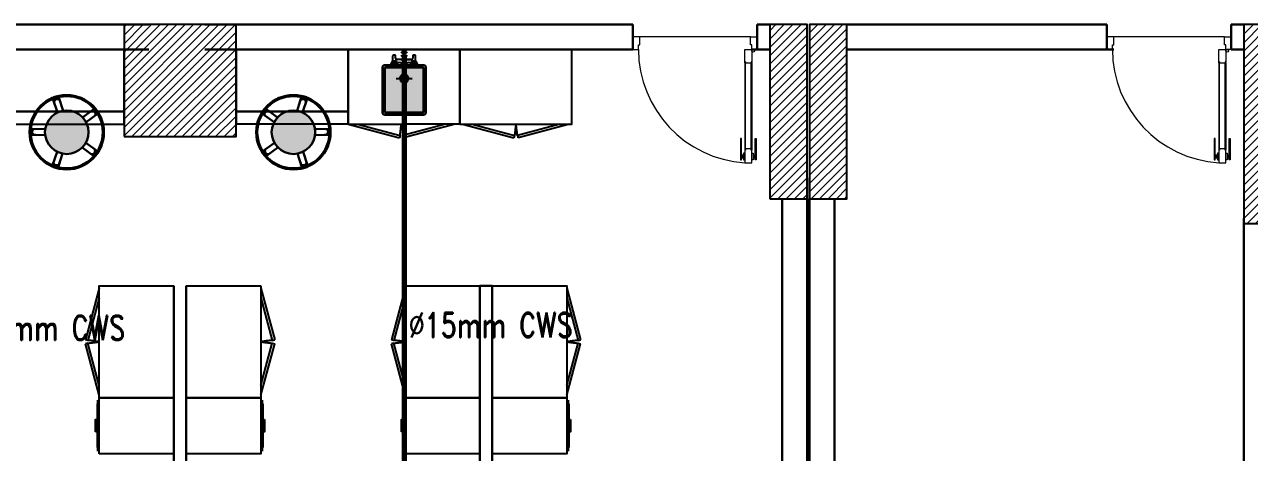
# Model space of a CAD drawing. Extents: x 800 to 995, y 398 to 804.
# Drawn here: x 891.41 to 901.25, y 619.83 to 623.27 of the extents above; entities that cross this region are included whole.
import ezdxf

# ---------------------------------------------------------------- set-up
doc = ezdxf.new("R2010")
doc.units = 0
doc.header["$MEASUREMENT"] = 0
doc.linetypes.add('ACAD_ISO02W100', pattern=[15, 12, -3])
doc.linetypes.add('DASHED', pattern=[19.05, 12.7, -6.35])
doc.layers.get('0').update_dxf_attribs({"color": 252, "linetype": 'CONTINUOUS', "lineweight": 30})
doc.layers.add('-FUR', color=252, linetype='CONTINUOUS')
doc.layers.add('SAN', color=2, linetype='CONTINUOUS')
for name, color, linetype, lineweight in [('Column', 6, 'CONTINUOUS', 25), ('DOOR', 30, 'CONTINUOUS', 9), ('hatch', 252, 'CONTINUOUS', 9), ('P-C-WATER', 5, 'CONTINUOUS', 70), ('P-TEXT', 1, 'CONTINUOUS', 25), ('Wall', 252, 'CONTINUOUS', 30)]:
    doc.layers.add(name, color=color, linetype=linetype, lineweight=lineweight)
doc.styles.add('ROMANC', font='romand.shx')
pattern_1 = [(45, (1093.41557, 299.344082), (-0.0336759605, 0.0336759605), [])]

# ---------------------------------------------------------------- blocks, each defined once
blk = doc.blocks.new('YY5Y5')
at = {"layer": 'SAN', "color": 1}
for p, q in [((434.16, 537.56), (433.7, 538.02)), ((433.83, 542.04), (433.83, 538.56)), ((435.73, 542.41), (434.2, 542.41)), ((435.58, 537.56), (436.04, 538.02)), ((435.73, 540.55), (435.73, 542.41)), ((436.72, 537.65), (438.25, 537.65)), ((446.18, 539.55), (436.73, 539.55)), ((443.04, 539.55), (446.16, 539.55)), ((444.65, 537.65), (446.18, 537.65)), ((447.32, 537.56), (446.86, 538.02)), ((447.16, 542.41), (447.16, 540.55)), ((448.69, 542.41), (447.16, 542.41)), ((448.74, 537.56), (449.2, 538.02)), ((449.07, 538.56), (449.07, 542.04)), ((434.16, 536.15), (433.7, 535.69)), ((435.58, 536.15), (436.04, 535.69)), ((440.5, 535.4), (440.5, 528.74)), ((442.4, 528.74), (442.4, 535.4)), ((447.32, 536.15), (446.86, 535.69)), ((448.74, 536.15), (449.2, 535.69)), ((440.87, 528.36), (442.03, 528.36))]:
    blk.add_line(p, q, dxfattribs=at)
at = {"layer": 'SAN', "color": 1, "linetype": 'Continuous'}
blk.add_line((439.23, 539.55), (439.86, 539.55), dxfattribs=at)
at = {"layer": 'SAN', "color": 2, "linetype": 'DASHED'}
for points in [[(441.45, 532.42), (441.45, 521.63)], [(436.06, 527.03), (446.84, 527.03)]]:
    blk.add_lwpolyline(points, dxfattribs=at)
at = {"layer": 'SAN', "color": 1}
for centre, radius in [((434.87, 536.85), 2), ((434.87, 536.85), 1), ((434.87, 536.85), 0.8), ((448.03, 536.85), 2), ((448.03, 536.85), 1), ((448.03, 536.85), 0.8)]:
    blk.add_circle(centre, radius, dxfattribs=at)
for centre, radius, start, end in [((434.2, 542.04), 0.375, 90, 180), ((436.73, 540.55), 1, 180, 270), ((438.25, 535.4), 2.25, 0, 90), ((444.65, 535.4), 2.25, 90, 180), ((446.16, 540.55), 1, 270, 0), ((448.69, 542.04), 0.375, 0, 90), ((441.45, 527.03), 2.86, 109.43194, 70.56806), ((441.45, 527.03), 2.08, 117.27647, 62.72353), ((440.87, 528.74), 0.375, 180, 270), ((442.03, 528.74), 0.375, 270, 360)]:
    blk.add_arc(centre, radius, start, end, dxfattribs=at)
blk = doc.blocks.new('fd')
at = {"layer": '-FUR'}
h = blk.add_hatch(color=254, dxfattribs=at)
h.paths.add_polyline_path([(1322.6636, 576.6994), (1322.3536, 576.6994), (1322.3536, 577.0594), (1322.6636, 577.0594)], flags=16)
edge = h.paths.add_edge_path()
edge.add_line((1322.6636, 576.6794), (1322.3536, 576.6794))
edge.add_arc((1322.3536, 576.6994), 0.02, 180, 270, ccw=False)
edge.add_line((1322.3336, 576.6994), (1322.3336, 577.0594))
edge.add_arc((1322.3536, 577.0594), 0.02, 90, 180, ccw=False)
edge.add_line((1322.3536, 577.0794), (1322.6636, 577.0794))
edge.add_arc((1322.6636, 577.0594), 0.02, 0, 90, ccw=False)
edge.add_line((1322.6836, 577.0594), (1322.6836, 576.6994))
edge.add_arc((1322.6636, 576.6994), 0.02, -90, 0, ccw=False)
blk.add_hatch(color=253, dxfattribs=at).paths.add_polyline_path([(1322.6636, 577.0594), (1322.6636, 576.6994), (1322.3536, 576.6994), (1322.3536, 577.0594)])
h = blk.add_hatch(color=251, dxfattribs=at)
h.paths.add_polyline_path([(1322.6337, 577.0294), (1322.6636, 577.0594), (1322.6636, 576.6994), (1322.6336, 576.7294)])
h.paths.add_polyline_path([(1322.6336, 576.7294), (1322.6636, 576.6994), (1322.3536, 576.6994), (1322.3836, 576.7294)])
h = blk.add_hatch(color=252, dxfattribs=at)
h.paths.add_polyline_path([(1322.3836, 577.0294), (1322.3536, 577.0594), (1322.6636, 577.0594), (1322.6337, 577.0294)])
h.paths.add_polyline_path([(1322.3836, 576.7294), (1322.3536, 576.6994), (1322.3536, 577.0594), (1322.3836, 577.0294)])
for p, q in [((1322.4784, 577.2056), (1322.0597, 577.2056)), ((1322.4784, 577.2056), (1322.9597, 577.2056)), ((1322.0597, 576.6056), (1322.5097, 576.6056)), ((1322.9597, 576.6056), (1322.5097, 576.6056))]:
    blk.add_line(p, q, dxfattribs=at)
at = {"layer": '-FUR', "linetype": 'ACAD_ISO02W100'}
for p, q in [((1322.0597, 577.2056), (1322.5097, 577.2056)), ((1322.9597, 577.2056), (1322.5097, 577.2056)), ((1322.0997, 576.6056), (1322.5133, 576.4948)), ((1322.177, 576.6056), (1322.5185, 576.5141)), ((1322.8824, 576.6056), (1322.541, 576.5141)), ((1322.9597, 576.6056), (1322.5462, 576.4948)), ((1322.5185, 576.5141), (1322.5133, 576.4948)), ((1322.541, 576.5141), (1322.5462, 576.4948))]:
    blk.add_line(p, q, dxfattribs=at)
for centre, start, end in [((1324.045, 576.3727), 171.26112, 174.70691), ((1321.0144, 576.3727), 5.29309, 8.73888)]:
    blk.add_arc(centre, 1.5331, start, end, dxfattribs=at)
for p, q in [((1322.0597, 577.2056), (1322.0597, 576.6056)), ((1322.9597, 577.2056), (1322.9597, 576.6056))]:
    blk.add_line(p, q)
blk.add_lwpolyline([(1322.6636, 576.6794), (1322.3536, 576.6794, -0.414214), (1322.3336, 576.6994), (1322.3336, 577.0594, -0.414214), (1322.3536, 577.0794), (1322.6636, 577.0794, -0.414214), (1322.6836, 577.0594), (1322.6836, 576.6994, -0.414214)], format="xyb", close=True)
blk.add_lwpolyline([(1322.6636, 576.6794), (1322.3536, 576.6794, -0.414214), (1322.3336, 576.6994), (1322.3336, 577.0594, -0.414214), (1322.3536, 577.0794), (1322.6636, 577.0794, -0.414214), (1322.6836, 577.0594), (1322.6836, 576.6994, -0.414214)], format="xyb", close=True)
blk.add_lwpolyline([(1322.6636, 576.6994), (1322.3536, 576.6994), (1322.3536, 577.0594), (1322.6636, 577.0594)], close=True)
at = {"extrusion": (0, 0, -1), "xscale": 0.0121000000000322, "yscale": 0.0121000000000322, "zscale": -0.0121}
blk.add_blockref('YY5Y5', (-1327.8502, 570.5947), dxfattribs=at)
blk = doc.blocks.new('juy')
blk.add_line((1322.9597, 577.2056), (1322.9597, 576.6056))
blk.add_blockref('fd', (0, 0))

msp = doc.modelspace()

# ---------------------------------------------------------------- hatches: boundary and pattern name
h = msp.add_hatch(color=256)
h.set_gradient(color1=(132, 132, 132), name='SPHERICAL')
h.paths.add_polyline_path([(891.7474, 622.5752, -1), (891.7474, 622.2252, -1)])
h = msp.add_hatch(color=256)
h.set_gradient(color1=(132, 132, 132), name='SPHERICAL')
h.paths.add_polyline_path([(893.5694, 622.5752, 1), (893.5694, 622.2252, 1)])
at = {"layer": 'hatch'}
h = msp.add_hatch(dxfattribs=at)
h.set_pattern_fill('ANSI31', color=252, scale=0.015, style=0)
h.set_pattern_definition([(45, (1119.64057, 300.144082), (-0.0336759605, 0.0336759605), [])])
h.paths.add_polyline_path([(892.2084, 622.3661), (893.1084, 622.3661), (893.1084, 623.2661), (892.2084, 623.2661)])
h = msp.add_hatch(dxfattribs=at)
h.set_pattern_fill('ANSI31', color=252, scale=0.015, style=0)
h.set_pattern_definition(pattern_1)
h.paths.add_polyline_path([(897.3984, 621.8661), (897.6984, 621.8661), (897.6984, 623.2661), (897.3984, 623.2661)])
h = msp.add_hatch(dxfattribs=at)
h.set_pattern_fill('ANSI31', color=252, scale=0.015, style=0)
h.set_pattern_definition(pattern_1)
h.paths.add_polyline_path([(897.7184, 621.8661), (898.0184, 621.8661), (898.0184, 623.2661), (897.7184, 623.2661)])
h = msp.add_hatch(dxfattribs=at)
h.set_pattern_fill('ANSI31', color=252, scale=0.015, style=0)
h.set_pattern_definition(pattern_1)
h.paths.add_polyline_path([(901.2084, 621.6661), (901.6584, 621.6661), (901.6584, 623.2661), (901.2084, 623.2661)])

# ---------------------------------------------------------------- linework, layer by layer
at = {"layer": '-FUR', "linetype": 'ACAD_ISO02W100'}
for p, q in [((895.8084, 623.0661, -0.0488), (894.9084, 623.0661, -0.0488)), ((891.3084, 622.4661, -0.0488), (892.2084, 622.4661, -0.0488)), ((894.0084, 622.4661, -0.0488), (893.1084, 622.4661, -0.0488)), ((894.9284, 622.4661, -0.0488), (895.342, 622.3553, -0.0488)), ((895.0057, 622.4661, -0.0488), (895.3471, 622.3747, -0.0488)), ((895.7111, 622.4661, -0.0488), (895.3697, 622.3747, -0.0488)), ((895.7884, 622.4661, -0.0488), (895.3748, 622.3553, -0.0488)), ((895.3471, 622.3747, -0.0488), (895.342, 622.3553, -0.0488)), ((895.3697, 622.3747, -0.0488), (895.3748, 622.3553, -0.0488)), ((892.0084, 621.1461, -0.0488), (891.8976, 620.7326, -0.0488)), ((892.6084, 621.1661, -0.0488), (892.6084, 620.2661, -0.0488)), ((892.7084, 620.2661, -0.0488), (892.7084, 621.1661, -0.0488)), ((893.3084, 621.1461, -0.0488), (893.4192, 620.7326, -0.0488)), ((894.4675, 621.1461, -0.0488), (894.3567, 620.7326, -0.0488)), ((895.0675, 621.1661, -0.0488), (895.0675, 620.2661, -0.0488)), ((895.1675, 620.2661, -0.0488), (895.1675, 621.1661, -0.0488)), ((895.7675, 621.1461, -0.0488), (895.8783, 620.7326, -0.0488)), ((892.0084, 621.0689, -0.0488), (891.9169, 620.7274, -0.0488)), ((893.3084, 621.0689, -0.0488), (893.3999, 620.7274, -0.0488)), ((894.4675, 621.0689, -0.0488), (894.376, 620.7274, -0.0488)), ((895.7675, 621.0689, -0.0488), (895.859, 620.7274, -0.0488)), ((891.9169, 620.7274, -0.0488), (891.8976, 620.7326, -0.0488)), ((891.9169, 620.7049, -0.0488), (891.8976, 620.6997, -0.0488)), ((892.0084, 620.2861, -0.0488), (891.8976, 620.6997, -0.0488)), ((892.0084, 620.3634, -0.0488), (891.9169, 620.7049, -0.0488)), ((893.3084, 620.3634, -0.0488), (893.3999, 620.7049, -0.0488)), ((893.3084, 620.2861, -0.0488), (893.4192, 620.6997, -0.0488)), ((893.3999, 620.7274, -0.0488), (893.4192, 620.7326, -0.0488)), ((893.3999, 620.7049, -0.0488), (893.4192, 620.6997, -0.0488)), ((894.376, 620.7274, -0.0488), (894.3567, 620.7326, -0.0488)), ((894.376, 620.7049, -0.0488), (894.3567, 620.6997, -0.0488)), ((894.4675, 620.2861, -0.0488), (894.3567, 620.6997, -0.0488)), ((894.4675, 620.3634, -0.0488), (894.376, 620.7049, -0.0488)), ((895.7675, 620.3634, -0.0488), (895.859, 620.7049, -0.0488)), ((895.7675, 620.2861, -0.0488), (895.8783, 620.6997, -0.0488)), ((895.859, 620.7274, -0.0488), (895.8783, 620.7326, -0.0488)), ((895.859, 620.7049, -0.0488), (895.8783, 620.6997, -0.0488)), ((892.6084, 619.8161, -0.0488), (892.6084, 620.2661, -0.0488)), ((892.7084, 620.2661, -0.0488), (892.7084, 619.8161, -0.0488)), ((895.0675, 619.8161, -0.0488), (895.0675, 620.2661, -0.0488)), ((895.1675, 620.2661, -0.0488), (895.1675, 619.8161, -0.0488))]:
    msp.add_line(p, q, dxfattribs=at)
at = {"layer": '-FUR'}
for p, q in [((892.7084, 620.2661, -0.0488), (892.7084, 621.1661, -0.0488)), ((892.7084, 621.1661, -0.0488), (893.3084, 621.1661, -0.0488)), ((893.3084, 621.1661, -0.0488), (893.3084, 620.2661, -0.0488)), ((893.3084, 620.2661, -0.0488), (892.7084, 620.2661, -0.0488)), ((891.9934, 619.8661, -0.0488), (891.9934, 620.2161, -0.0488)), ((891.9984, 619.8361, -0.0488), (891.9984, 620.2461, -0.0488)), ((893.3184, 620.2461, -0.0488), (893.3184, 619.8361, -0.0488)), ((893.3234, 620.2161, -0.0488), (893.3234, 619.8661, -0.0488)), ((894.4525, 619.8661, -0.0488), (894.4525, 620.2161, -0.0488)), ((894.4575, 619.8361, -0.0488), (894.4575, 620.2461, -0.0488)), ((895.7775, 620.2461, -0.0488), (895.7775, 619.8361, -0.0488)), ((895.7825, 620.2161, -0.0488), (895.7825, 619.8661, -0.0488))]:
    msp.add_line(p, q, dxfattribs=at)
at = {"layer": '-FUR', "elevation": -0.0488}
for points in [[(895.8084, 623.0661), (894.9084, 623.0661), (894.9084, 622.4661), (895.8084, 622.4661)], [(892.6084, 621.1661), (892.6084, 620.2661), (892.0084, 620.2661), (892.0084, 621.1661)], [(895.0675, 621.1661), (895.0675, 620.2661), (894.4675, 620.2661), (894.4675, 621.1661)], [(895.1675, 620.2661), (895.1675, 621.1661), (895.7675, 621.1661), (895.7675, 620.2661)], [(892.0084, 619.8161), (892.0084, 620.2661), (892.6084, 620.2661), (892.6084, 619.8161)], [(893.3084, 620.2661), (893.3084, 619.8161), (892.7084, 619.8161), (892.7084, 620.2661)], [(894.4675, 619.8161), (894.4675, 620.2661), (895.0675, 620.2661), (895.0675, 619.8161)], [(895.7675, 620.2661), (895.7675, 619.8161), (895.1675, 619.8161), (895.1675, 620.2661)]]:
    msp.add_lwpolyline(points, close=True, dxfattribs=at)
at = {"layer": '-FUR', "color": 1, "elevation": -0.0488}
for points in [[(891.9784, 619.9911), (891.9784, 620.0911), (891.9884, 620.0911), (891.9884, 619.9911)], [(893.3384, 620.0911), (893.3384, 619.9911), (893.3284, 619.9911), (893.3284, 620.0911)], [(894.4375, 619.9911), (894.4375, 620.0911), (894.4475, 620.0911), (894.4475, 619.9911)], [(895.7975, 620.0911), (895.7975, 619.9911), (895.7875, 619.9911), (895.7875, 620.0911)]]:
    msp.add_lwpolyline(points, close=True, dxfattribs=at)
at = {"layer": '-FUR', "linetype": 'ACAD_ISO02W100'}
for centre, start, end in [((896.8737, 622.2332, -0.0488), 171.26112, 174.70691), ((893.8431, 622.2332, -0.0488), 5.29309, 8.73888), ((891.7755, 619.2009, -0.0488), 81.26112, 84.70691), ((891.7755, 622.2314, -0.0488), 275.29309, 278.73888), ((893.5413, 619.2009, -0.0488), 95.29309, 98.73888), ((893.5413, 622.2314, -0.0488), 261.26112, 264.70691), ((894.2346, 619.2009, -0.0488), 81.26112, 84.70691), ((894.2346, 622.2314, -0.0488), 275.29309, 278.73888), ((896.0004, 619.2009, -0.0488), 95.29309, 98.73888), ((896.0004, 622.2314, -0.0488), 261.26112, 264.70691)]:
    msp.add_arc(centre, 1.5331, start, end, dxfattribs=at)
for p, q in [((891.3084, 623.0661, -0.0488), (892.2084, 623.0661, -0.0488)), ((892.2084, 623.0661, -0.0488), (892.2084, 622.4661, -0.0488)), ((894.0084, 623.0661, -0.0488), (893.1084, 623.0661, -0.0488)), ((893.1084, 623.0661, -0.0488), (893.1084, 622.4661, -0.0488)), ((894.0084, 622.4661, -0.0488), (894.0084, 623.0661, -0.0488)), ((891.6731, 622.5587, -0.0488), (891.637, 622.6683, -0.0488)), ((891.6434, 622.6809, -0.0488), (891.6696, 622.6893, -0.0488)), ((891.7184, 622.5728, -0.0488), (891.6837, 622.6807, -0.0488)), ((893.5985, 622.5728, -0.0488), (893.6331, 622.6807, -0.0488)), ((893.6437, 622.5587, -0.0488), (893.6798, 622.6683, -0.0488)), ((893.6734, 622.6809, -0.0488), (893.6472, 622.6893, -0.0488)), ((892.2084, 622.5661, -0.0488), (891.3084, 622.5661, -0.0488)), ((891.8751, 622.5199, -0.0488), (891.9682, 622.5881, -0.0488)), ((891.9026, 622.4812, -0.0488), (891.9945, 622.5475, -0.0488)), ((891.9822, 622.5859, -0.0488), (891.9983, 622.5636, -0.0488)), ((892.2084, 622.4661, -0.0488), (892.2084, 622.5661, -0.0488)), ((893.1084, 622.4661, -0.0488), (893.1084, 622.5661, -0.0488)), ((893.1084, 622.5661, -0.0488), (894.0084, 622.5661, -0.0488)), ((893.3346, 622.5859, -0.0488), (893.3185, 622.5636, -0.0488)), ((893.4143, 622.4812, -0.0488), (893.3223, 622.5475, -0.0488)), ((893.4417, 622.5199, -0.0488), (893.3486, 622.5881, -0.0488)), ((891.4484, 622.3881, -0.0488), (891.4485, 622.4156, -0.0488)), ((891.5743, 622.4259, -0.0488), (891.461, 622.4263, -0.0488)), ((893.7425, 622.4259, -0.0488), (893.8558, 622.4263, -0.0488)), ((893.8684, 622.3881, -0.0488), (893.8683, 622.4156, -0.0488)), ((891.5738, 622.3785, -0.0488), (891.4583, 622.378, -0.0488)), ((891.9007, 622.3157, -0.0488), (891.9943, 622.2483, -0.0488)), ((893.4162, 622.3157, -0.0488), (893.3225, 622.2483, -0.0488)), ((893.743, 622.3785, -0.0488), (893.8585, 622.378, -0.0488)), ((891.6695, 622.2435, -0.0488), (891.6341, 622.1359, -0.0488)), ((891.7144, 622.2284, -0.0488), (891.6792, 622.1184, -0.0488)), ((891.8724, 622.2777, -0.0488), (891.9638, 622.2108, -0.0488)), ((891.9965, 622.2343, -0.0488), (891.9802, 622.2121, -0.0488)), ((893.3203, 622.2343, -0.0488), (893.3366, 622.2121, -0.0488)), ((893.4445, 622.2777, -0.0488), (893.353, 622.2108, -0.0488)), ((893.6024, 622.2284, -0.0488), (893.6376, 622.1184, -0.0488)), ((893.6473, 622.2435, -0.0488), (893.6827, 622.1359, -0.0488)), ((891.6666, 622.1121, -0.0488), (891.6405, 622.1207, -0.0488)), ((893.6502, 622.1121, -0.0488), (893.6764, 622.1207, -0.0488)), ((892.6084, 616.5646, -0.0488), (892.6084, 621.1661, -0.0488)), ((892.7084, 621.1661, -0.0488), (892.7084, 616.5641, -0.0488)), ((895.1675, 621.1661, -0.0488), (895.0675, 621.1661, -0.0488)), ((895.0675, 616.5646, -0.0488), (895.0675, 621.1661, -0.0488)), ((895.1675, 621.1661, -0.0488), (895.1675, 616.5641, -0.0488))]:
    msp.add_line(p, q)
for centre, radius in [((891.7474, 622.4002, -0.0488), 0.299), ((891.7474, 622.4002, -0.0488), 0.29), ((893.5694, 622.4002, -0.0488), 0.299), ((893.5694, 622.4002, -0.0488), 0.29), ((891.7474, 622.4002, -0.0488), 0.175), ((893.5694, 622.4002, -0.0488), 0.175)]:
    msp.add_circle(centre, radius)
for centre, radius, start, end in [((891.6465, 622.6714, -0.0488), 0.01, 107.79115, 197.79115), ((891.6719, 622.6424, -0.0488), 0.025, 40.93495, 209.17517), ((891.6714, 622.6763, -0.0488), 0.0131, 19.65402, 97.72038), ((893.6449, 622.6424, -0.0488), 0.025, 330.82483, 139.06505), ((893.6454, 622.6763, -0.0488), 0.0131, 82.27962, 160.34598), ((893.6703, 622.6714, -0.0488), 0.01, 342.20885, 72.20885), ((891.9543, 622.5469, -0.0488), 0.025, 328.93495, 137.17517), ((891.9741, 622.58, -0.0488), 0.01, 35.79115, 125.79115), ((891.9864, 622.5579, -0.0488), 0.0131, 307.65402, 25.72038), ((893.3304, 622.5579, -0.0488), 0.0131, 154.27962, 232.34598), ((893.3427, 622.58, -0.0488), 0.01, 54.20885, 144.20885), ((893.3625, 622.5469, -0.0488), 0.025, 42.82483, 211.06505), ((891.4614, 622.4132, -0.0488), 0.0131, 91.65402, 169.72038), ((891.4938, 622.4032, -0.0488), 0.025, 112.93495, 281.17517), ((893.823, 622.4032, -0.0488), 0.025, 258.82483, 67.06505), ((893.8554, 622.4132, -0.0488), 0.0131, 10.27962, 88.34598), ((891.4584, 622.388, -0.0488), 0.01, 179.79115, 269.79115), ((893.8584, 622.388, -0.0488), 0.01, 270.20885, 0.20885), ((891.9508, 622.2488, -0.0488), 0.025, 256.93495, 65.17517), ((891.9884, 622.2402, -0.0488), 0.01, 323.79115, 53.79115), ((893.3284, 622.2402, -0.0488), 0.01, 126.20885, 216.20885), ((893.366, 622.2488, -0.0488), 0.025, 114.82483, 283.06505), ((891.6467, 622.1322, -0.0488), 0.0131, 163.65402, 241.72038), ((891.6662, 622.16, -0.0488), 0.025, 184.93495, 353.17517), ((891.6697, 622.1216, -0.0488), 0.01, 251.79115, 341.79115), ((891.9712, 622.2216, -0.0488), 0.0131, 235.65402, 313.72038), ((893.3456, 622.2216, -0.0488), 0.0131, 226.27962, 304.34598), ((893.6506, 622.16, -0.0488), 0.025, 186.82483, 355.06505), ((893.6471, 622.1216, -0.0488), 0.01, 198.20885, 288.20885), ((893.6701, 622.1322, -0.0488), 0.0131, 298.27962, 16.34598)]:
    msp.add_arc(centre, radius, start, end)
at = {"layer": 'Column', "color": 252}
for points in [[(892.2084, 622.3661), (893.1084, 622.3661), (893.1084, 623.2661), (892.2084, 623.2661)], [(897.3984, 621.8661), (897.6984, 621.8661), (897.6984, 623.2661), (897.3984, 623.2661)], [(897.7184, 621.8661), (898.0184, 621.8661), (898.0184, 623.2661), (897.7184, 623.2661)], [(901.2084, 621.6661), (901.6584, 621.6661), (901.6584, 623.2661), (901.2084, 623.2661)]]:
    msp.add_lwpolyline(points, close=True, dxfattribs=at)
at = {"layer": 'DOOR', "color": 251}
for p, q in [((897.2429, 623.1661), (896.354, 623.1661)), ((901.0529, 623.1661), (900.164, 623.1661))]:
    msp.add_line(p, q, dxfattribs=at)
at = {"layer": 'DOOR', "color": 252}
for p, q in [((897.1979, 622.9606), (897.1979, 622.2607)), ((897.2029, 622.2607), (897.2029, 622.9606)), ((897.2495, 622.2607), (897.2495, 622.9606)), ((897.2545, 622.9606), (897.2545, 622.2607)), ((901.0079, 622.9606), (901.0079, 622.2607)), ((901.0129, 622.2607), (901.0129, 622.9606)), ((901.0595, 622.2607), (901.0595, 622.9606)), ((901.0645, 622.9606), (901.0645, 622.2607))]:
    msp.add_line(p, q, dxfattribs=at)
at = {"layer": 'DOOR', "color": 5}
for points in [[(896.2984, 623.1661), (896.2984, 623.0661), (896.343, 623.0661), (896.343, 623.104), (896.3541, 623.104), (896.354, 623.1661)], [(897.2984, 623.1661), (897.2984, 623.0661), (897.254, 623.0661), (897.254, 623.104), (897.2429, 623.104), (897.2429, 623.1661)], [(900.1084, 623.1661), (900.1084, 623.0661), (900.153, 623.0661), (900.153, 623.104), (900.1641, 623.104), (900.164, 623.1661)], [(901.1084, 623.1661), (901.1084, 623.0661), (901.064, 623.0661), (901.064, 623.104), (901.0529, 623.104), (901.0529, 623.1661)], [(897.2495, 622.9662), (897.2495, 622.9551), (897.2029, 622.9551), (897.2029, 622.9662), (897.1984, 622.9662), (897.1984, 623.0661), (897.1984, 623.0661), (897.254, 623.0661), (897.254, 622.9662)], [(901.0595, 622.9662), (901.0595, 622.9551), (901.0129, 622.9551), (901.0129, 622.9662), (901.0084, 622.9662), (901.0084, 623.0661), (901.0084, 623.0661), (901.064, 623.0661), (901.064, 622.9662)], [(897.2495, 622.2551), (897.2495, 622.2663), (897.2029, 622.2663), (897.2029, 622.2551), (897.1984, 622.2551), (897.1984, 622.1552), (897.1984, 622.1552), (897.254, 622.1552), (897.254, 622.2551)], [(901.0595, 622.2551), (901.0595, 622.2663), (901.0129, 622.2663), (901.0129, 622.2551), (901.0084, 622.2551), (901.0084, 622.1552), (901.0084, 622.1552), (901.064, 622.1552), (901.064, 622.2551)]]:
    msp.add_lwpolyline(points, close=True, dxfattribs=at)
for points in [[(897.2029, 622.9556), (897.2029, 622.9556, -1), (897.2029, 622.9656)], [(897.2495, 622.9556), (897.2495, 622.9556, 1), (897.2495, 622.9656)], [(901.0129, 622.9556), (901.0129, 622.9556, -1), (901.0129, 622.9656)], [(901.0595, 622.9556), (901.0595, 622.9556, 1), (901.0595, 622.9656)], [(897.2029, 622.2657), (897.2029, 622.2657, 1), (897.2029, 622.2557)], [(897.2495, 622.2657), (897.2495, 622.2657, -1), (897.2495, 622.2557)], [(901.0129, 622.2657), (901.0129, 622.2657, 1), (901.0129, 622.2557)], [(901.0595, 622.2657), (901.0595, 622.2657, -1), (901.0595, 622.2557)]]:
    msp.add_lwpolyline(points, format="xyb", close=True, dxfattribs=at)
at = {"layer": 'DOOR', "color": 1}
for points in [[(897.17, 622.3497), (897.162, 622.3497), (897.162, 622.1774), (897.17, 622.1774)], [(897.2824, 622.3497), (897.2904, 622.3497), (897.2904, 622.1774), (897.2824, 622.1774)], [(900.98, 622.3497), (900.972, 622.3497), (900.972, 622.1774), (900.98, 622.1774)], [(901.0924, 622.3497), (901.1004, 622.3497), (901.1004, 622.1774), (901.0924, 622.1774)], [(897.1818, 622.1952), (897.1753, 622.1952), (897.1753, 622.2154), (897.1818, 622.2154)], [(897.2706, 622.1952), (897.2771, 622.1952), (897.2771, 622.2154), (897.2706, 622.2154)], [(900.9918, 622.1952), (900.9853, 622.1952), (900.9853, 622.2154), (900.9918, 622.2154)], [(901.0806, 622.1952), (901.0871, 622.1952), (901.0871, 622.2154), (901.0806, 622.2154)]]:
    msp.add_lwpolyline(points, close=True, dxfattribs=at)
for points in [[(897.17, 622.1955, 1), (897.1753, 622.1955), (897.1753, 622.1955), (897.1753, 622.2151), (897.1753, 622.2151, 1), (897.17, 622.2151), (897.17, 622.2151)], [(897.2824, 622.1955, -1), (897.2771, 622.1955), (897.2771, 622.1955), (897.2771, 622.2151), (897.2771, 622.2151, -1), (897.2824, 622.2151), (897.2824, 622.2151)], [(900.98, 622.1955, 1), (900.9853, 622.1955), (900.9853, 622.1955), (900.9853, 622.2151), (900.9853, 622.2151, 1), (900.98, 622.2151), (900.98, 622.2151)], [(901.0924, 622.1955, -1), (901.0871, 622.1955), (901.0871, 622.1955), (901.0871, 622.2151), (901.0871, 622.2151, -1), (901.0924, 622.2151), (901.0924, 622.2151)]]:
    msp.add_lwpolyline(points, format="xyb", close=True, dxfattribs=at)
for points in [[(897.1873, 622.2226), (897.1818, 622.2226), (897.1818, 622.1881), (897.1873, 622.1881)], [(897.254, 622.2329), (897.2651, 622.2329), (897.2651, 622.1774), (897.254, 622.1774)], [(897.2651, 622.2226), (897.2706, 622.2226), (897.2706, 622.1881), (897.2651, 622.1881)], [(900.9973, 622.2226), (900.9918, 622.2226), (900.9918, 622.1881), (900.9973, 622.1881)], [(901.064, 622.2329), (901.0751, 622.2329), (901.0751, 622.1774), (901.064, 622.1774)], [(901.0751, 622.2226), (901.0806, 622.2226), (901.0806, 622.1881), (901.0751, 622.1881)]]:
    msp.add_lwpolyline(points, dxfattribs=at)
at = {"layer": 'DOOR', "color": 5}
for points in [[(897.1984, 622.2329), (897.1873, 622.2329), (897.1873, 622.1774), (897.1984, 622.1774)], [(901.0084, 622.2329), (900.9973, 622.2329), (900.9973, 622.1774), (901.0084, 622.1774)]]:
    msp.add_lwpolyline(points, dxfattribs=at)
for centre in [(897.2651, 623.055), (901.0751, 623.055)]:
    msp.add_circle(centre, 0.0111, dxfattribs=at)
at = {"layer": 'DOOR', "color": 252}
for centre in [(897.2558, 623.0661), (901.0658, 623.0661)]:
    msp.add_arc(centre, 0.9128, 180, 266.39768, dxfattribs=at)
at = {"layer": 'P-C-WATER', "linetype": 'Continuous'}
msp.add_line((894.4596, 623.015), (894.4596, 619.091), dxfattribs=at)
at = {"layer": 'P-C-WATER', "linetype": 'ByBlock'}
for start, end in [(0, 180), (180, 0)]:
    msp.add_arc((894.4596, 623.0275), 0.0125, start, end, dxfattribs=at)
at = {"layer": 'Wall', "color": 252, "linetype": 'Continuous'}
for p, q in [((892.4084, 623.2661), (889.2084, 623.2661)), ((892.4084, 623.2661), (889.2084, 623.2661)), ((892.8584, 623.2661), (896.2984, 623.2661)), ((892.8584, 623.2661), (896.2984, 623.2661)), ((896.2984, 623.0661), (896.2984, 623.2661)), ((896.2984, 623.0661), (896.2984, 623.2661)), ((897.2984, 623.2661), (897.3984, 623.2661)), ((897.2984, 623.0661), (897.2984, 623.2661)), ((900.1084, 623.2661), (898.0184, 623.2661)), ((900.1084, 623.0661), (900.1084, 623.2661)), ((900.1084, 623.0661), (900.1084, 623.2661)), ((901.2084, 623.2661), (901.1084, 623.2661)), ((901.1084, 623.0661), (901.1084, 623.2661)), ((892.4084, 623.0661), (889.1638, 623.0661)), ((892.4084, 623.0661), (889.1638, 623.0661)), ((892.8584, 623.0661), (896.2984, 623.0661)), ((892.8584, 623.0661), (896.2984, 623.0661)), ((897.2484, 623.0661), (897.3984, 623.0661)), ((898.0184, 623.0661), (900.164, 623.0661)), ((901.1084, 623.0661), (901.2084, 623.0661)), ((897.6984, 622.0347), (897.6984, 614.9661)), ((897.4984, 621.8661), (897.4984, 614.9661)), ((897.7184, 621.8661), (897.7184, 614.9661)), ((897.9184, 621.8661), (897.9184, 614.9661)), ((901.2084, 621.7056, -0.1), (901.2084, 614.9661, -0.1))]:
    msp.add_line(p, q, dxfattribs=at)

# ---------------------------------------------------------------- block references
at = {"xscale": -1}
msp.add_blockref('juy', (2216.9681, 45.8606, -0.0488), dxfattribs=at)

# ---------------------------------------------------------------- texts
at = {"layer": 'P-TEXT', "color": 41, "style": 'ROMANC', "width": 0.75}
for p in [(894.4972, 620.7505), (890.8997, 620.728)]:
    msp.add_text('%%C15mm CWS', height=0.2, dxfattribs=at).set_placement(p)

doc.saveas('drawing.dxf')
